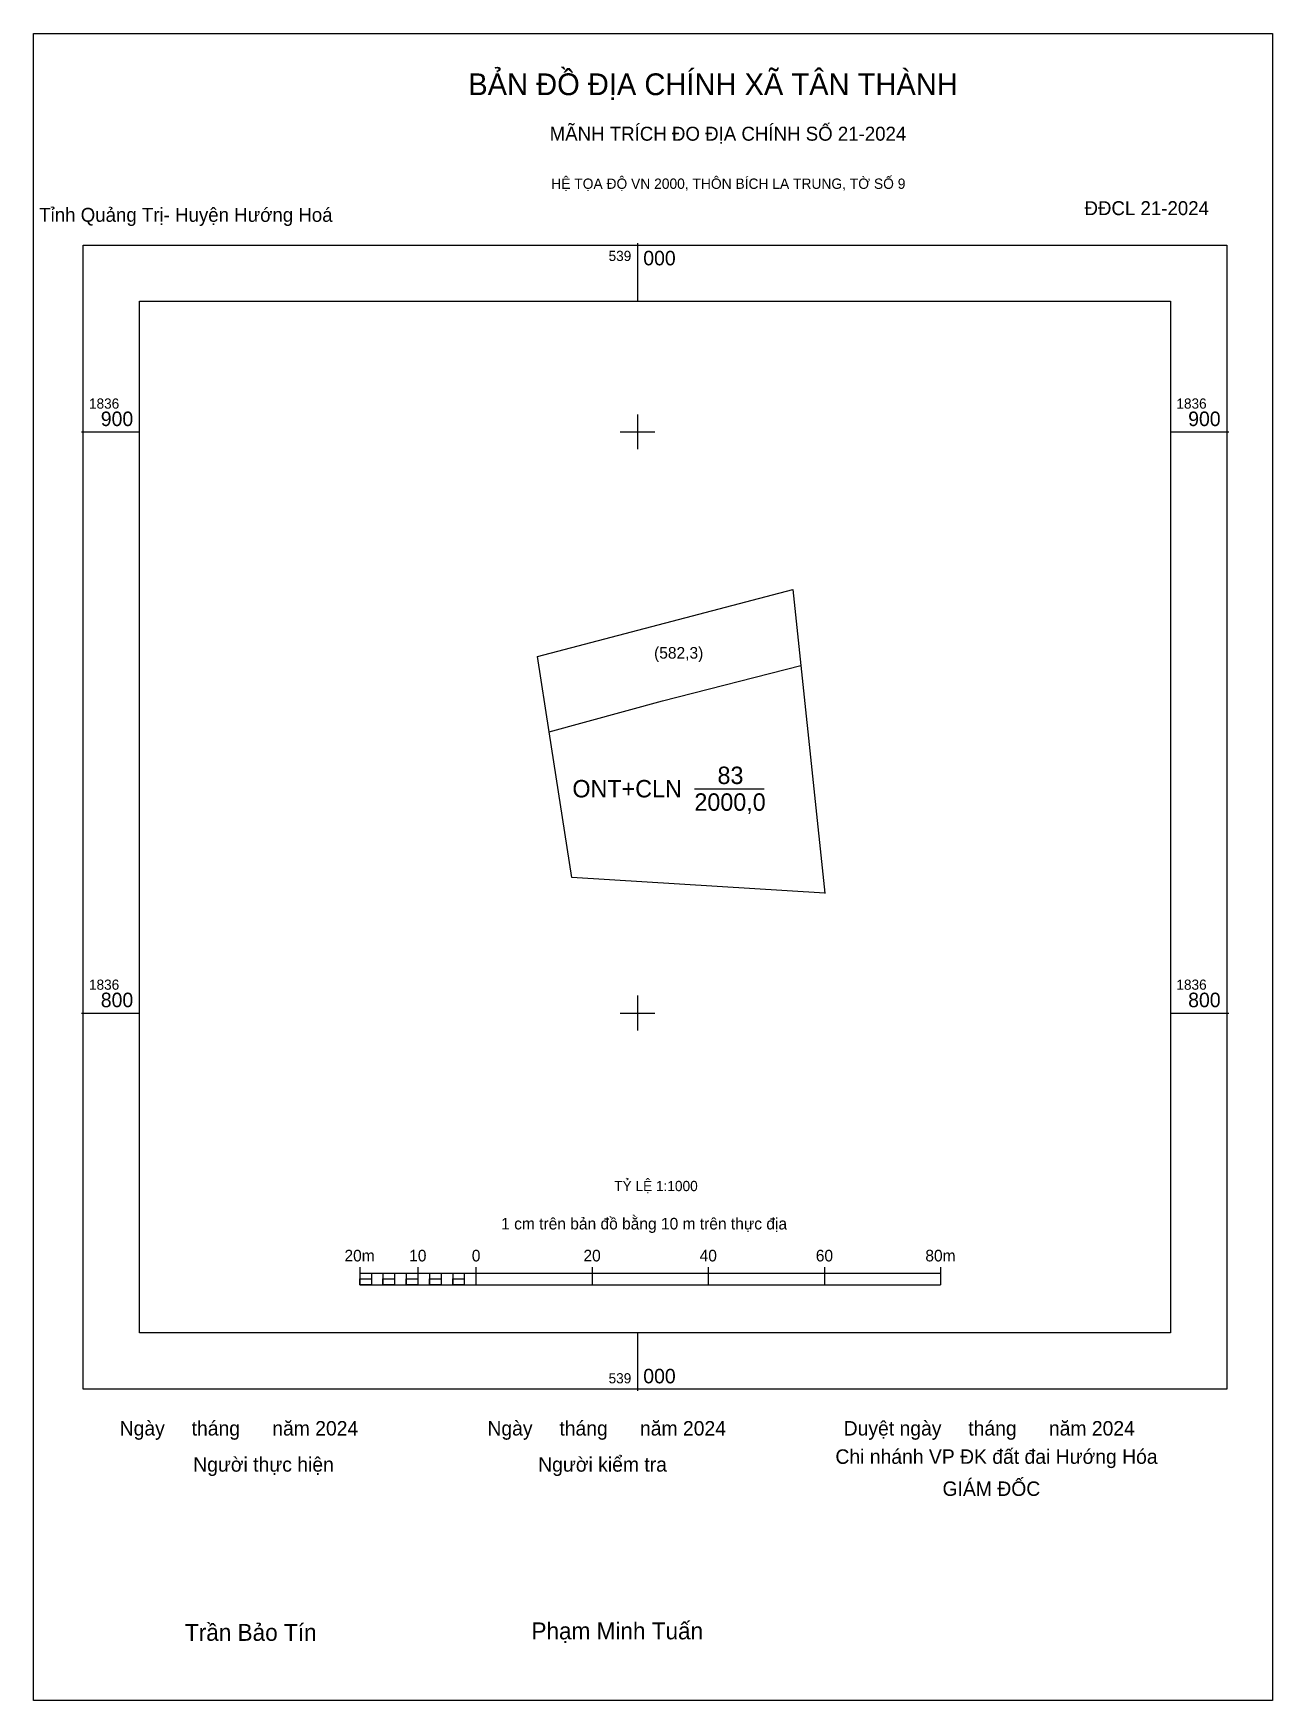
# Model space of a CAD drawing. Extents: x 538896 to 539109, y 1836682 to 1836969.
import ezdxf

# ---------------------------------------------------------------- set-up
doc = ezdxf.new("R2010")
doc.units = 0
for name, color, linetype in [('Level 10', 7, 'Continuous'), ('Level 13', 7, 'Continuous'), ('Level 15', 7, 'Continuous'), ('Level 27', 7, 'Continuous'), ('Level 30', 7, 'Continuous'), ('Level 6', 7, 'Continuous'), ('Level 62', 7, 'Continuous'), ('Level 63', 7, 'Continuous'), ('Level 9', 7, 'Continuous')]:
    doc.layers.add(name, color=color, linetype=linetype)

msp = doc.modelspace()

# ---------------------------------------------------------------- linework, layer by layer
at = {"layer": 'Level 10'}
msp.add_lwpolyline([(539032.26, 1836820.6), (538988.68, 1836823.33), (538984.79, 1836848.39), (538982.79, 1836861.32), (539026.75, 1836872.85), (539028.13, 1836859.78)], close=True, dxfattribs=at)
at = {"layer": 'Level 15'}
msp.add_lwpolyline([(538896, 1836968.58), (539109.35, 1836968.58), (539109.35, 1836681.67), (538896, 1836681.67)], close=True, dxfattribs=at)
at = {"layer": 'Level 27'}
for p, q in [((538988.68, 1836823.33), (538988.68, 1836823.32)), ((539032.26, 1836820.6), (539032.26, 1836820.59))]:
    msp.add_line(p, q, dxfattribs=at)
at = {"layer": 'Level 30'}
msp.add_line((539009.8, 1836838.6), (539021.84, 1836838.6), dxfattribs=at)
msp.add_lwpolyline([(538984.79, 1836848.39), (539004.3, 1836853.72), (539028.13, 1836859.78)], dxfattribs=at)
at = {"layer": 'Level 62'}
msp.add_lwpolyline([(538914.27, 1836922.47), (539091.78, 1836922.47), (539091.78, 1836744.96), (538914.27, 1836744.96)], close=True, dxfattribs=at)
at = {"layer": 'Level 63'}
for p, q in [((539000, 1836932.47), (539000, 1836922.47)), ((539000, 1836903), (539000, 1836897)), ((538904.27, 1836900), (538914.27, 1836900)), ((538997, 1836900), (539003, 1836900)), ((539091.78, 1836900), (539101.78, 1836900)), ((539000, 1836803), (539000, 1836797)), ((538904.27, 1836800), (538914.27, 1836800)), ((538997, 1836800), (539003, 1836800)), ((539091.78, 1836800), (539101.78, 1836800)), ((538952.19, 1836756.25), (538952.19, 1836753.25)), ((538952.19, 1836755.25), (539052.19, 1836755.25)), ((538954.19, 1836755.25), (538954.19, 1836753.25)), ((538956.19, 1836755.25), (538956.19, 1836753.25)), ((538958.19, 1836755.25), (538958.19, 1836753.25)), ((538960.19, 1836755.25), (538960.19, 1836753.25)), ((538962.19, 1836756.25), (538962.19, 1836753.25)), ((538962.19, 1836755.25), (538962.19, 1836753.25)), ((538964.19, 1836755.25), (538964.19, 1836753.25)), ((538966.19, 1836755.25), (538966.19, 1836753.25)), ((538968.19, 1836755.25), (538968.19, 1836753.25)), ((538970.19, 1836755.25), (538970.19, 1836753.25)), ((538972.19, 1836756.25), (538972.19, 1836753.25)), ((538972.19, 1836755.25), (538972.19, 1836753.25)), ((538992.19, 1836756.25), (538992.19, 1836753.25)), ((539012.19, 1836756.25), (539012.19, 1836753.25)), ((539032.19, 1836756.25), (539032.19, 1836753.25)), ((539052.19, 1836756.25), (539052.19, 1836753.25)), ((538952.19, 1836753.25), (539052.19, 1836753.25)), ((539000, 1836744.96), (539000, 1836734.96))]:
    msp.add_line(p, q, dxfattribs=at)
for points in [[(538904.58, 1836932.16), (539101.47, 1836932.16), (539101.47, 1836735.27), (538904.58, 1836735.27)], [(538952.19, 1836754.25), (538954.19, 1836754.25), (538954.19, 1836753.25), (538952.19, 1836753.25)], [(538952.19, 1836754.25), (538954.19, 1836754.25), (538954.19, 1836753.25), (538952.19, 1836753.25)], [(538956.19, 1836754.25), (538958.19, 1836754.25), (538958.19, 1836753.25), (538956.19, 1836753.25)], [(538960.19, 1836754.25), (538962.19, 1836754.25), (538962.19, 1836753.25), (538960.19, 1836753.25)], [(538964.19, 1836754.25), (538966.19, 1836754.25), (538966.19, 1836753.25), (538964.19, 1836753.25)], [(538968.19, 1836754.25), (538970.19, 1836754.25), (538970.19, 1836753.25), (538968.19, 1836753.25)]]:
    msp.add_lwpolyline(points, close=True, dxfattribs=at)

# ---------------------------------------------------------------- texts
at = {"layer": 'Level 13'}
for s, height, p in [('(582,3)', 2, (539002.86, 1836860.98)), ('(582,3)', 2, (539002.86, 1836860.98)), ('83', 3, (539013.78, 1836839.4)), ('ONT+CLN', 3, (538988.8, 1836837.1)), ('2000,0', 3, (539009.8, 1836834.8))]:
    msp.add_text(s, height=height, dxfattribs=at).set_placement(p)
at = {"layer": 'Level 6'}
msp.add_text('TỶ LỆ 1:1000', height=1.7579, dxfattribs=at).set_placement((538996, 1836769.35))
at = {"layer": 'Level 63'}
for s, height, p in [('BẢN ĐỒ ĐỊA CHÍNH XÃ TÂN THÀNH', 3.7437, (538970.87, 1836957.95)), ('MÃNH TRÍCH ĐO ĐỊA CHÍNH SỐ 21-2024', 2.4022, (538984.88, 1836950.11)), ('HỆ TỌA ĐỘ VN 2000, THÔN BÍCH LA TRUNG, TỜ SỐ 9', 1.7782, (538985.16, 1836941.82)), ('539', 1.75, (538995.03, 1836929.41)), ('000', 2.5, (539001, 1836928.66)), ('1836', 1.75, (538905.58, 1836904)), ('1836', 1.75, (539092.78, 1836904)), ('900', 2.5, (538907.61, 1836901)), ('900', 2.5, (539094.81, 1836901)), ('1836', 1.75, (538905.58, 1836804)), ('1836', 1.75, (539092.78, 1836804)), ('800', 2.5, (538907.61, 1836801)), ('800', 2.5, (539094.81, 1836801)), ('1 cm trên bản đồ bằng 10 m trên thực địa', 2, (538976.54, 1836762.75)), ('20m', 2, (538949.56, 1836757.25)), ('10', 2, (538960.7, 1836757.25)), ('0', 2, (538971.48, 1836757.25)), ('20', 2, (538990.7, 1836757.25)), ('40', 2, (539010.7, 1836757.25)), ('60', 2, (539030.7, 1836757.25)), ('80m', 2, (539049.56, 1836757.25)), ('539', 1.75, (538995.03, 1836736.27)), ('000', 2.5, (539001, 1836736.27)), ('Ngày     tháng      năm 2024', 2.4883, (538910.86, 1836727.29)), ('Ngày     tháng      năm 2024', 2.4883, (538974.17, 1836727.29)), ('Duyệt ngày     tháng      năm 2024', 2.4883, (539035.5, 1836727.29)), ('Người thực hiện', 2.4883, (538923.52, 1836721.07)), ('Người kiểm tra', 2.4883, (538982.91, 1836721.07)), ('Chi nhánh VP ĐK đất đai Hướng Hóa', 2.4883, (539034.08, 1836722.42)), ('GIÁM ĐỐC', 2.488, (539052.52, 1836716.9)), ('Trần Bảo Tín', 2.9024, (538922.1, 1836691.96)), ('Phạm Minh Tuấn', 2.9024, (538981.75, 1836692.22))]:
    msp.add_text(s, height=height, dxfattribs=at).set_placement(p)
at = {"layer": 'Level 9'}
for s, p in [('Tỉnh Quảng Trị- Huyện Hướng Hoá', (538897.01, 1836936.15)), ('ĐĐCL 21-2024', (539076.96, 1836937.3))]:
    msp.add_text(s, height=2.4022, dxfattribs=at).set_placement(p)

doc.saveas('drawing.dxf')
